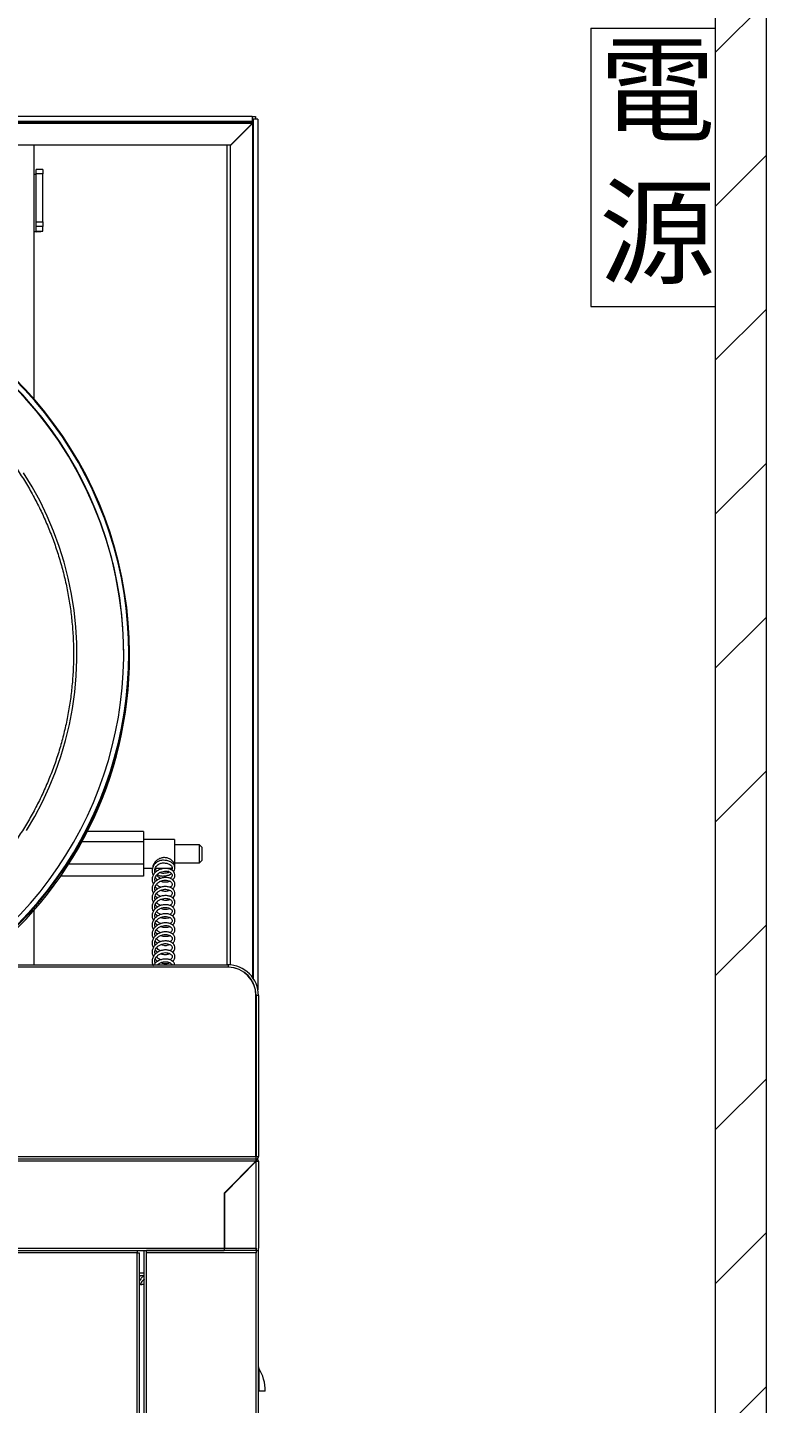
# Model space of a CAD drawing. Header units: millimetres. Extents: x 0 to 5860, y 0 to 4120.
# Drawn here: x 4057 to 4381, y 2038 to 2640 of the extents above; entities that cross this region are included whole.
import ezdxf

# ---------------------------------------------------------------- set-up
doc = ezdxf.new("R2010")
doc.units = ezdxf.units.MM
doc.header["$LTSCALE"] = 0.3
doc.layers.get('0').update_dxf_attribs({"lineweight": 15})
doc.layers.add('D', color=3, linetype='Continuous', lineweight=13)
doc.layers.add('S', color=4, linetype='Continuous', lineweight=15)
doc.styles.get("Standard").update_dxf_attribs({"font": 'KAIU.TTF'})

# ---------------------------------------------------------------- blocks, each defined once
blk = doc.blocks.new('GHSHWT')
at = {"color": 7, "linetype": 'Continuous', "lineweight": 15}
for p, q in [((4155.71, -2398.95), (3710.71, -2398.95)), ((3710.71, -2401.05), (4155.71, -2401.05)), ((4155.71, -2401.65), (3710.71, -2401.65)), ((3710.71, -2401.97), (4155.71, -2401.97)), ((4146.21, -2411.67), (4155.81, -2402.08)), ((4155.71, -2402.08), (4146.22, -2411.56)), ((4155.71, -2402.13), (4146.22, -2411.6)), ((4155.71, -2398.95), (4155.71, -2401.05)), ((4155.71, -2398.97), (4157.11, -2398.97)), ((4155.71, -2399.97), (4157.11, -2399.97)), ((4155.71, -2401.05), (4155.71, -2401.65)), ((4155.71, -2401.97), (4155.71, -2401.65)), ((4155.71, -2401.97), (4155.71, -2402.08)), ((4155.71, -2402.13), (4155.71, -2402.08)), ((4156.11, -2400.25), (4156.11, -2776.11)), ((4157.11, -2398.97), (4157.11, -2399.97)), ((4157.11, -2399.97), (4157.11, -2400.2)), ((4158.21, -2400.25), (4158.21, -2781.14)), ((4146.22, -2411.56), (3720.19, -2411.56)), ((4146.22, -2411.6), (3720.19, -2411.6)), ((4060.21, -2411.6), (4060.21, -2522.58)), ((4146.21, -2770.28), (4146.21, -2411.67)), ((4146.22, -2411.6), (4146.22, -2411.56)), ((4064.21, -2422.17), (4061.21, -2422.17)), ((4061.21, -2424.08), (4061.21, -2422.17)), ((4061.21, -2445.06), (4061.21, -2424.08)), ((4064.21, -2424.08), (4061.21, -2424.08)), ((4064.21, -2422.17), (4064.21, -2424.08)), ((4064.21, -2445.06), (4064.21, -2424.08)), ((4061.21, -2447.15), (4061.21, -2445.06)), ((4061.21, -2445.06), (4064.21, -2445.06)), ((4061.21, -2449.23), (4061.21, -2447.15)), ((4064.21, -2447.15), (4061.21, -2447.15)), ((4061.21, -2449.23), (4064.21, -2449.23)), ((4064.21, -2445.06), (4064.21, -2447.15)), ((4064.21, -2449.23), (4064.21, -2447.15)), ((4102.07, -2635.08), (4102.07, -2634)), ((4108.21, -2711.87), (4083.64, -2711.87)), ((4108.21, -2711.87), (4108.21, -2716.39)), ((4121.71, -2715.43), (4108.21, -2715.43)), ((4121.71, -2715.43), (4121.71, -2726.51)), ((4108.21, -2716.39), (4081.25, -2716.39)), ((4108.21, -2716.39), (4108.21, -2726.2)), ((4132.71, -2717.76), (4121.71, -2717.76)), ((4132.71, -2725.59), (4132.71, -2717.76)), ((4133.71, -2718.76), (4132.71, -2717.76)), ((4133.71, -2718.76), (4133.71, -2724.59)), ((4108.21, -2726.2), (4075.44, -2726.2)), ((4108.21, -2726.2), (4108.21, -2731.48)), ((4121.71, -2725.59), (4132.71, -2725.59)), ((4132.71, -2725.59), (4133.71, -2724.59)), ((4108.21, -2731.48), (4071.93, -2731.48)), ((4108.21, -2727.93), (4112.12, -2727.93)), ((4113.41, -2727.93), (4120.71, -2727.93)), ((4060.21, -2746.51), (4060.21, -2770.22)), ((4113.3, -2748.01), (4114.38, -2748.89)), ((4113.3, -2763.87), (4114.38, -2764.73)), ((4145.37, -2771.23), (3800.76, -2771.23)), ((3801.06, -2770.22), (4144.96, -2770.22)), ((4146.21, -2771.3), (4146.21, -2771.29)), ((4156.11, -2778.07), (4156.11, -2778.28)), ((4157.36, -2854.21), (4157.36, -2783.72)), ((4157.46, -2783.72), (4157.46, -2854.21)), ((4158.46, -2783.72), (4157.46, -2783.72)), ((4158.46, -2783.72), (4158.46, -2854.21)), ((4157.46, -2852.15), (4157.36, -2852.15)), ((3709.47, -2855.22), (4157.45, -2855.22)), ((4157.39, -2856.23), (3709.53, -2856.23)), ((3709.56, -2854.21), (4157.36, -2854.21)), ((3709.56, -2855.22), (4157.28, -2855.22)), ((4157.39, -2856.23), (4143.46, -2870.22)), ((4157.45, -2856.24), (4143.56, -2870.32)), ((4157.36, -2854.22), (4157.45, -2854.22)), ((4157.45, -2856.22), (4157.39, -2856.23)), ((4157.45, -2854.22), (4157.46, -2854.21)), ((4157.45, -2855.22), (4157.45, -2854.22)), ((4157.45, -2856.22), (4157.45, -2855.22)), ((4157.46, -2856.23), (4157.45, -2856.22)), ((4157.45, -2894.21), (4157.45, -2856.24)), ((4157.45, -2856.24), (4157.45, -2856.24)), ((4157.46, -2854.21), (4158.46, -2854.21)), ((4157.46, -2856.23), (4157.46, -2856.24)), ((4158.46, -2856.23), (4157.46, -2856.23)), ((4158.21, -2855.16), (4158.21, -2854.86)), ((4158.46, -2856.23), (4158.46, -2894.21)), ((4143.46, -2870.22), (4143.46, -2894.21)), ((4143.46, -2871.22), (4143.56, -2871.22)), ((4143.56, -2870.32), (4143.56, -2894.21)), ((4145.73, -2867.95), (4145.73, -2868.13)), ((3723.46, -2894.21), (4143.46, -2894.21)), ((3758.46, -2895.22), (4108.46, -2895.22)), ((4105.45, -2896.23), (3761.47, -2896.23)), ((3761.53, -2895.22), (4105.39, -2895.22)), ((4105.45, -3672.71), (4105.45, -2896.23)), ((4106.46, -3672.65), (4106.46, -2896.3)), ((4108.46, -3673.72), (4108.46, -2895.22)), ((4108.46, -2895.22), (4109.47, -2895.22)), ((4157.38, -2895.22), (4109.47, -2895.22)), ((4109.47, -2895.22), (4143.46, -2895.22)), ((4109.47, -2896.23), (4109.47, -2895.22)), ((4109.47, -3672.71), (4109.47, -2896.23)), ((4157.45, -2896.23), (4109.47, -2896.23)), ((4143.46, -2894.21), (4143.46, -2895.22)), ((4143.56, -2894.22), (4143.46, -2894.22)), ((4143.56, -2894.21), (4157.45, -2894.21)), ((4143.56, -2895.22), (4143.56, -2894.21)), ((4157.45, -2895.22), (4157.38, -2895.22)), ((4157.45, -2895.22), (4157.45, -2894.21)), ((4157.45, -2895.22), (4157.45, -2896.23)), ((4157.45, -2895.22), (4158.46, -2895.22)), ((4157.45, -3025.22), (4157.45, -2896.23)), ((4158.46, -2895.22), (4158.46, -2894.21)), ((4158.46, -2896.23), (4158.46, -2895.22)), ((4158.46, -3025.22), (4158.46, -2896.23)), ((4108.46, -2905.22), (4106.46, -2905.22)), ((4106.46, -2906.22), (4108.46, -2906.22)), ((4106.74, -2906.22), (4106.46, -2906.81)), ((4108.45, -2910.22), (4106.46, -2910.22)), ((4108.46, -2909.74), (4108.01, -2910.22)), ((4108.45, -3673.72), (4108.45, -2910.22)), ((4108.46, -2910.22), (4108.45, -2910.22)), ((4158.61, -2946.75), (4158.61, -2956.81)), ((4158.61, -2956.81), (4158.46, -2956.81)), ((4161.46, -2956.81), (4158.61, -2956.81))]:
    blk.add_line(p, q, dxfattribs=at)
at = {"color": 8, "linetype": 'Continuous', "lineweight": 15}
for p, q in [((4155.81, -2402.08), (4155.81, -2775.69)), ((4144.71, -2770.22), (4144.71, -2411.6)), ((4155.81, -2777.52), (4155.81, -2777.7)), ((4157.36, -2852.2), (4157.46, -2852.2)), ((4157.79, -2855.16), (4158.21, -2855.16)), ((4105.39, -2895.23), (4108.46, -2895.23))]:
    blk.add_line(p, q, dxfattribs=at)
at = {"color": 7, "linetype": 'Continuous', "lineweight": 15, "flags": 128}
for points in [[(4056.95, -2711.54), (4060.59, -2705.35), (4063.94, -2698.99), (4066.96, -2692.47), (4069.66, -2685.81), (4072.03, -2679.03), (4074.06, -2672.14), (4075.76, -2665.16), (4077.11, -2658.1), (4078.11, -2650.99), (4078.76, -2643.83), (4079.05, -2636.66), (4079, -2629.47), (4078.59, -2622.3), (4077.83, -2615.16), (4076.72, -2608.06), (4075.26, -2601.03), (4073.46, -2594.07), (4071.32, -2587.21), (4068.85, -2580.47), (4066.05, -2573.85), (4062.92, -2567.38), (4059.48, -2561.08), (4055.74, -2554.94)], [(4118.99, -2729.12), (4118.96, -2729.14), (4118.93, -2729.27), (4118.96, -2729.45), (4119.02, -2729.66), (4119.13, -2729.87), (4119.25, -2730.05)], [(4157.61, -2855.33), (4158, -2855.26), (4158.21, -2855.16)], [(4106.46, -2909.92), (4106.5, -2909.94), (4107.25, -2910.23)]]:
    blk.add_lwpolyline(points, dxfattribs=at)
at = {"color": 7, "linetype": 'Continuous', "lineweight": 15}
for centre, radius, start, end in [((4157.16, -2409.72), 9.54, 83.6783, 96.3217), ((4060.39, -2418.32), 5.99, 268.23976, 277.8335), ((4060.39, -2443.3), 5.99, 268.23976, 277.8335), ((4061.14, -2426.46), 22.97, 267.68058, 277.68061), ((3932.57, -2634.37), 167, 0.08704, 179.91319), ((3932.74, -2633.98), 169.31, 306.42031, 90.05533), ((3932.74, -2633.97), 169.01, 306.27477, 90.05531), ((3932.74, -2633.97), 166.81, 305.23323, 90.0554), ((3932.8, -2635.06), 169.28, 307.01389, 359.99223), ((4144.96, -2783.72), 13.5, 0, 90), ((4144.96, -2783.72), 12.5, 0, 88.67702), ((4144.86, -2783.72), 12.5, 359.99817, 87.66262), ((4159.46, -2946.22), 1, 180, 211.78871), ((4142.46, -2956.76), 19, 359.84078, 31.78871)]:
    blk.add_arc(centre, radius, start, end, dxfattribs=at)
for points, knots in [([(4155.81, -2402.08), (4155.89, -2401.87), (4156.05, -2401.45), (4156.09, -2401.02), (4156.11, -2400.81)], [0, 0, 0, 0, 0.500064, 1, 1, 1, 1]), ([(3882.67, -2770.22), (3881.37, -2769.75), (3877.95, -2768.51), (3872.54, -2766.16), (3866.44, -2763.23), (3860.49, -2760), (3854.69, -2756.51), (3849.07, -2752.74), (3843.62, -2748.72), (3838.38, -2744.45), (3833.33, -2739.94), (3828.5, -2735.2), (3823.9, -2730.24), (3819.54, -2725.07), (3815.42, -2719.7), (3811.56, -2714.14), (3807.96, -2708.42), (3804.63, -2702.53), (3801.58, -2696.49), (3798.81, -2690.31), (3796.34, -2684.02), (3794.17, -2677.61), (3792.29, -2671.11), (3790.72, -2664.53), (3789.46, -2657.89), (3788.52, -2651.19), (3787.88, -2644.46), (3787.56, -2637.7), (3787.56, -2630.94), (3787.87, -2624.18), (3788.5, -2617.45), (3789.44, -2610.75), (3790.7, -2604.11), (3792.26, -2597.52), (3794.13, -2591.02), (3796.3, -2584.62), (3798.77, -2578.32), (3801.52, -2572.14), (3804.57, -2566.1), (3807.89, -2560.21), (3811.49, -2554.48), (3815.34, -2548.92), (3819.46, -2543.55), (3823.82, -2538.37), (3828.42, -2533.41), (3833.24, -2528.66), (3838.28, -2524.15), (3843.53, -2519.87), (3848.96, -2515.85), (3854.59, -2512.08), (3860.38, -2508.58), (3866.33, -2505.35), (3872.42, -2502.4), (3878.65, -2499.74), (3884.99, -2497.37), (3891.43, -2495.3), (3897.97, -2493.54), (3904.58, -2492.08), (3911.25, -2490.93), (3917.97, -2490.09), (3924.72, -2489.56), (3931.48, -2489.35), (3938.25, -2489.46), (3945.01, -2489.88), (3951.74, -2490.62), (3958.43, -2491.67), (3965.06, -2493.03), (3971.62, -2494.7), (3978.1, -2496.67), (3984.47, -2498.94), (3990.74, -2501.51), (3996.87, -2504.37), (4002.87, -2507.5), (4008.72, -2510.92), (4014.39, -2514.6), (4019.89, -2518.55), (4025.2, -2522.74), (4030.31, -2527.18), (4035.2, -2531.86), (4039.88, -2536.75), (4044.31, -2541.86), (4048.51, -2547.17), (4052.45, -2552.67), (4056.13, -2558.34), (4059.54, -2564.19), (4062.68, -2570.18), (4065.53, -2576.32), (4068.09, -2582.58), (4070.35, -2588.95), (4072.32, -2595.42), (4073.98, -2601.98), (4075.34, -2608.6), (4076.38, -2615.29), (4077.11, -2622.01), (4077.52, -2628.76), (4077.62, -2635.52), (4077.41, -2642.28), (4076.87, -2649.03), (4076.03, -2655.74), (4074.87, -2662.4), (4073.4, -2669), (4071.62, -2675.53), (4069.54, -2681.96), (4067.16, -2688.3), (4064.49, -2694.51), (4061.54, -2700.6), (4058.3, -2706.54), (4054.78, -2712.32), (4051, -2717.93), (4046.97, -2723.36), (4042.68, -2728.59), (4038.15, -2733.62), (4033.4, -2738.44), (4028.42, -2743.02), (4023.24, -2747.37), (4017.86, -2751.47), (4012.29, -2755.32), (4006.55, -2758.91), (4000.64, -2762.22), (3994.59, -2765.25), (3988.57, -2767.95), (3984.5, -2769.49), (3982.55, -2770.22)], [0, 0, 0, 0, 0.0051353, 0.0135007, 0.0218661, 0.0302316, 0.038597, 0.0469624, 0.0553278, 0.0636932, 0.0720587, 0.0804241, 0.0887895, 0.097155, 0.1055204, 0.1138859, 0.1222513, 0.1306168, 0.1389823, 0.1473478, 0.1557133, 0.1640788, 0.1724443, 0.1808097, 0.1891752, 0.1975407, 0.2059063, 0.2142718, 0.2226373, 0.2310029, 0.2393684, 0.2477339, 0.2560993, 0.2644649, 0.2728304, 0.2811959, 0.2895614, 0.2979269, 0.3062924, 0.3146579, 0.3230234, 0.3313888, 0.3397543, 0.3481198, 0.3564853, 0.3648506, 0.3732161, 0.3815816, 0.389947, 0.3983124, 0.4066779, 0.4150433, 0.4234087, 0.4317741, 0.4401395, 0.4485049, 0.4568703, 0.4652357, 0.4736011, 0.4819665, 0.4903319, 0.4986973, 0.5070626, 0.515428, 0.5237934, 0.5321588, 0.5405242, 0.5488896, 0.5572549, 0.5656203, 0.5739857, 0.5823512, 0.5907166, 0.5990819, 0.6074474, 0.6158128, 0.6241782, 0.6325436, 0.640909, 0.6492745, 0.6576399, 0.6660054, 0.6743708, 0.6827364, 0.6911018, 0.6994672, 0.7078328, 0.7161982, 0.7245638, 0.7329293, 0.7412947, 0.7496602, 0.7580257, 0.7663913, 0.7747567, 0.7831222, 0.7914877, 0.7998533, 0.8082188, 0.8165843, 0.8249499, 0.8333154, 0.8416808, 0.8500463, 0.8584118, 0.8667774, 0.8751428, 0.8835083, 0.8918738, 0.9002393, 0.9086048, 0.9169702, 0.9253357, 0.9337011, 0.9420666, 0.950432, 0.9587974, 0.9671628, 0.9755283, 0.9838937, 0.9922591, 1, 1, 1, 1]), ([(4121.32, -2729.5), (4121.38, -2729.44), (4121.76, -2729.1), (4122.02, -2728.22), (4121.89, -2727.04), (4121.22, -2725.95), (4120, -2725.12), (4118.38, -2724.6), (4116.85, -2724.46), (4115.65, -2724.57), (4114.65, -2724.95), (4113.58, -2725.58), (4112.63, -2726.66), (4112.02, -2727.95), (4111.91, -2729.36), (4112.09, -2730.45), (4112.44, -2730.95), (4112.5, -2731.04)], [0, 0, 0, 0, 0.015136, 0.089707, 0.164242, 0.239783, 0.320972, 0.411066, 0.508523, 0.554725, 0.593401, 0.66978, 0.7454, 0.821898, 0.901015, 0.982726, 1, 1, 1, 1]), ([(4121.84, -2727.35), (4121.84, -2727.16), (4121.86, -2726.58), (4121.5, -2725.6), (4120.7, -2724.58), (4119.55, -2723.8), (4118.14, -2723.35), (4116.6, -2723.31), (4115.1, -2723.76), (4113.75, -2724.63), (4112.74, -2725.91), (4112.19, -2727), (4112.25, -2727.59), (4112.26, -2727.63)], [0, 0, 0, 0, 0.045806, 0.143839, 0.244642, 0.344237, 0.4412, 0.539225, 0.635371, 0.741437, 0.862379, 0.990557, 1, 1, 1, 1]), ([(4113.31, -2729.96), (4113.24, -2729.67), (4113.09, -2729.06), (4113.26, -2728.12), (4113.72, -2727.19), (4114.49, -2726.4), (4115.35, -2725.92), (4116.14, -2725.69), (4117.11, -2725.64), (4118.36, -2725.78), (4119.64, -2726.24), (4120.46, -2726.92), (4120.76, -2727.61), (4120.8, -2728.25), (4120.54, -2728.62), (4120.43, -2728.76)], [0, 0, 0, 0, 0.072969, 0.152059, 0.232332, 0.316008, 0.396105, 0.436786, 0.486373, 0.596075, 0.699298, 0.788447, 0.867112, 0.94797, 1, 1, 1, 1]), ([(4120.63, -2727.43), (4120.62, -2727.49), (4120.6, -2727.82), (4120.35, -2728.22), (4120.02, -2728.49), (4119.94, -2728.55)], [0, 0, 0, 0, 0.157895, 0.815921, 1, 1, 1, 1]), ([(4120.83, -2733.03), (4120.95, -2732.95), (4121.44, -2732.64), (4121.89, -2731.82), (4122.03, -2730.71), (4121.56, -2729.62), (4120.65, -2728.79), (4119.41, -2728.24), (4117.94, -2728.03), (4116.38, -2728.18), (4114.86, -2728.7), (4113.54, -2729.58), (4112.52, -2730.76), (4111.96, -2732.17), (4111.9, -2733.66), (4112.29, -2734.57), (4112.48, -2735.01)], [0, 0, 0, 0, 0.025278, 0.099882, 0.174807, 0.249535, 0.323842, 0.397823, 0.471654, 0.545678, 0.620137, 0.695355, 0.771556, 0.84872, 0.926342, 1, 1, 1, 1]), ([(4120.84, -2736.98), (4121.04, -2736.83), (4121.57, -2736.43), (4121.99, -2735.51), (4121.96, -2734.36), (4121.37, -2733.34), (4120.36, -2732.58), (4119.04, -2732.11), (4117.54, -2732), (4115.98, -2732.24), (4114.5, -2732.86), (4113.24, -2733.82), (4112.33, -2735.08), (4111.9, -2736.52), (4111.95, -2737.89), (4112.36, -2738.66), (4112.52, -2738.97)], [0, 0, 0, 0, 0.043312, 0.118088, 0.192962, 0.267646, 0.341915, 0.415851, 0.489754, 0.563895, 0.63856, 0.71406, 0.790562, 0.867932, 0.945649, 1, 1, 1, 1]), ([(4113.33, -2737.86), (4113.28, -2737.73), (4113.11, -2737.28), (4113.16, -2736.45), (4113.5, -2735.46), (4114.21, -2734.54), (4115.22, -2733.82), (4116.43, -2733.34), (4117.7, -2733.17), (4118.9, -2733.29), (4119.87, -2733.67), (4120.51, -2734.21), (4120.79, -2734.8), (4120.74, -2735.38), (4120.41, -2735.94), (4119.92, -2736.23), (4119.69, -2736.36)], [0, 0, 0, 0, 0.02832, 0.100573, 0.173253, 0.247028, 0.321932, 0.397714, 0.474101, 0.550765, 0.627537, 0.704474, 0.781549, 0.858751, 0.935984, 1, 1, 1, 1]), ([(4113.32, -2733.85), (4113.26, -2733.66), (4113.09, -2733.13), (4113.21, -2732.24), (4113.64, -2731.25), (4114.44, -2730.38), (4115.5, -2729.71), (4116.74, -2729.31), (4118.01, -2729.21), (4119.16, -2729.4), (4120.06, -2729.83), (4120.62, -2730.39), (4120.81, -2730.99), (4120.68, -2731.55), (4120.31, -2732.08), (4119.84, -2732.31), (4119.66, -2732.4)], [0, 0, 0, 0, 0.042844, 0.115161, 0.188192, 0.262335, 0.337567, 0.41362, 0.490187, 0.566975, 0.643893, 0.720862, 0.798059, 0.875714, 0.952759, 1, 1, 1, 1]), ([(4113.3, -2732.15), (4113.62, -2732.49), (4113.94, -2732.84), (4114.37, -2733.03), (4114.38, -2733.04)], [0, 0, 0, 0, 0.9819029, 1, 1, 1, 1]), ([(4114.07, -2729.31), (4113.93, -2729.17), (4113.54, -2728.81), (4113.35, -2728.33), (4113.38, -2728.01), (4113.38, -2727.97)], [0, 0, 0, 0, 0.344596, 0.92103, 1, 1, 1, 1]), ([(4115.73, -2732.41), (4115.37, -2732.24), (4114.64, -2731.89), (4114.14, -2731.34), (4113.9, -2731.06)], [0, 0, 0, 0, 0.507565, 1, 1, 1, 1]), ([(4114.12, -2730.81), (4114.54, -2730.99), (4115.44, -2731.37), (4117.1, -2731.45), (4118.81, -2731.12), (4120.03, -2730.72), (4120.45, -2730.32), (4120.46, -2730.31)], [0, 0, 0, 0, 0.201776, 0.438428, 0.705265, 0.991214, 1, 1, 1, 1]), ([(4119.46, -2729.6), (4119.44, -2729.62), (4119.1, -2729.87), (4118.08, -2730.16), (4116.67, -2730.3), (4115.59, -2730.2), (4115.2, -2730), (4115.17, -2729.99)], [0, 0, 0, 0, 0.020011, 0.347347, 0.68923, 0.978856, 1, 1, 1, 1]), ([(4115.75, -2733.67), (4115.76, -2733.67), (4116.25, -2733.9), (4117.33, -2734.01), (4118.69, -2734.01), (4119.4, -2733.75), (4119.68, -2733.65)], [0, 0, 0, 0, 0.011664, 0.385262, 0.757458, 1, 1, 1, 1]), ([(4120.88, -2740.94), (4121.13, -2740.72), (4121.7, -2740.22), (4122.04, -2739.17), (4121.85, -2738.04), (4121.14, -2737.09), (4120.04, -2736.39), (4118.67, -2736.01), (4117.14, -2735.98), (4115.58, -2736.33), (4114.14, -2737.04), (4112.97, -2738.08), (4112.16, -2739.4), (4111.89, -2740.87), (4112.02, -2742.11), (4112.41, -2742.74), (4112.53, -2742.93)], [0, 0, 0, 0, 0.061086, 0.135977, 0.210994, 0.285705, 0.359972, 0.433977, 0.508035, 0.582383, 0.657366, 0.733214, 0.810085, 0.887791, 0.965462, 1, 1, 1, 1]), ([(4113.32, -2741.85), (4113.3, -2741.8), (4113.12, -2741.42), (4113.13, -2740.67), (4113.38, -2739.66), (4114.01, -2738.72), (4114.95, -2737.94), (4116.12, -2737.4), (4117.39, -2737.15), (4118.62, -2737.2), (4119.66, -2737.52), (4120.4, -2738.04), (4120.75, -2738.61), (4120.79, -2739.21), (4120.47, -2739.77), (4120.1, -2740.19), (4119.75, -2740.31), (4119.74, -2740.31)], [0, 0, 0, 0, 0.012586, 0.084859, 0.157412, 0.230913, 0.305572, 0.381216, 0.457492, 0.534171, 0.610928, 0.687811, 0.765079, 0.842299, 0.919398, 0.996382, 1, 1, 1, 1]), ([(4113.32, -2736.13), (4113.36, -2736.18), (4113.63, -2736.54), (4114.05, -2736.78), (4114.41, -2736.98)], [0, 0, 0, 0, 0.140627, 1, 1, 1, 1]), ([(4115.75, -2736.36), (4115.48, -2736.24), (4114.82, -2735.95), (4114.18, -2735.45), (4113.95, -2735.08), (4113.91, -2735.02)], [0, 0, 0, 0, 0.3796631, 0.9053953, 1, 1, 1, 1]), ([(4115.8, -2740.33), (4115.6, -2740.26), (4115, -2740.04), (4114.33, -2739.54), (4114.01, -2739.1), (4113.92, -2738.96)], [0, 0, 0, 0, 0.2634876, 0.7749349, 1, 1, 1, 1]), ([(4115.79, -2737.61), (4115.92, -2737.66), (4116.53, -2737.92), (4117.73, -2738), (4118.95, -2737.93), (4119.52, -2737.68), (4119.69, -2737.61)], [0, 0, 0, 0, 0.101914, 0.476901, 0.850794, 1, 1, 1, 1]), ([(4120.83, -2748.88), (4120.96, -2748.79), (4121.46, -2748.47), (4121.91, -2747.63), (4122.03, -2746.52), (4121.54, -2745.44), (4120.62, -2744.61), (4119.36, -2744.08), (4117.89, -2743.88), (4116.33, -2744.04), (4114.82, -2744.58), (4113.5, -2745.47), (4112.5, -2746.66), (4111.95, -2748.07), (4111.9, -2749.55), (4112.3, -2750.44), (4112.48, -2750.87)], [0, 0, 0, 0, 0.027666, 0.102275, 0.177202, 0.251918, 0.326204, 0.400171, 0.474, 0.548028, 0.622505, 0.697744, 0.773978, 0.851165, 0.928778, 1, 1, 1, 1]), ([(4120.86, -2744.93), (4120.9, -2744.91), (4121.32, -2744.67), (4121.79, -2743.95), (4122.06, -2742.84), (4121.72, -2741.74), (4120.89, -2740.84), (4119.71, -2740.22), (4118.28, -2739.93), (4116.73, -2740), (4115.19, -2740.44), (4113.81, -2741.24), (4112.72, -2742.36), (4112.03, -2743.74), (4111.9, -2745.21), (4112.1, -2746.32), (4112.45, -2746.82), (4112.5, -2746.89)], [0, 0, 0, 0, 0.008147, 0.082647, 0.157518, 0.232394, 0.306853, 0.380879, 0.45477, 0.52873, 0.60311, 0.678143, 0.754138, 0.831156, 0.908769, 0.986214, 1, 1, 1, 1]), ([(4113.32, -2749.71), (4113.26, -2749.51), (4113.09, -2748.97), (4113.22, -2748.08), (4113.65, -2747.09), (4114.45, -2746.22), (4115.52, -2745.55), (4116.76, -2745.16), (4118.03, -2745.06), (4119.18, -2745.26), (4120.08, -2745.69), (4120.62, -2746.26), (4120.81, -2746.85), (4120.68, -2747.41), (4120.3, -2747.94), (4119.83, -2748.17), (4119.66, -2748.25)], [0, 0, 0, 0, 0.044592, 0.116876, 0.189886, 0.264011, 0.339215, 0.41524, 0.491769, 0.568524, 0.645392, 0.722307, 0.799514, 0.877116, 0.954082, 1, 1, 1, 1]), ([(4113.31, -2745.81), (4113.24, -2745.5), (4113.09, -2744.86), (4113.29, -2743.87), (4113.82, -2742.9), (4114.69, -2742.07), (4115.82, -2741.47), (4117.08, -2741.14), (4118.33, -2741.12), (4119.43, -2741.38), (4120.25, -2741.86), (4120.7, -2742.45), (4120.81, -2743.01), (4120.59, -2743.6), (4120.19, -2744.07), (4119.77, -2744.24), (4119.67, -2744.28)], [0, 0, 0, 0, 0.066374, 0.138548, 0.211551, 0.285703, 0.360876, 0.436803, 0.513135, 0.589687, 0.666241, 0.743006, 0.82036, 0.89723, 0.97389, 1, 1, 1, 1]), ([(4113.32, -2744.02), (4113.54, -2744.28), (4113.86, -2744.64), (4114.31, -2744.86), (4114.43, -2744.92)], [0, 0, 0, 0, 0.714956, 1, 1, 1, 1]), ([(4113.33, -2740.07), (4113.46, -2740.22), (4113.76, -2740.59), (4114.2, -2740.82), (4114.45, -2740.95)], [0, 0, 0, 0, 0.427495, 1, 1, 1, 1]), ([(4115.79, -2744.3), (4115.69, -2744.27), (4115.18, -2744.11), (4114.48, -2743.63), (4114.07, -2743.12), (4113.9, -2742.91)], [0, 0, 0, 0, 0.132708, 0.642726, 1, 1, 1, 1]), ([(4115.76, -2741.56), (4116.03, -2741.65), (4116.8, -2741.92), (4118.11, -2741.95), (4119.19, -2741.84), (4119.64, -2741.62), (4119.69, -2741.6)], [0, 0, 0, 0, 0.204005, 0.577871, 0.951135, 1, 1, 1, 1]), ([(4115.76, -2745.53), (4116.16, -2745.65), (4117.07, -2745.92), (4118.46, -2745.92), (4119.3, -2745.67), (4119.69, -2745.56)], [0, 0, 0, 0, 0.300913, 0.67497, 1, 1, 1, 1]), ([(4120.84, -2752.83), (4121.05, -2752.67), (4121.59, -2752.26), (4121.99, -2751.33), (4121.95, -2750.18), (4121.34, -2749.17), (4120.32, -2748.41), (4119, -2747.96), (4117.49, -2747.85), (4115.93, -2748.11), (4114.45, -2748.74), (4113.2, -2749.71), (4112.31, -2750.97), (4111.9, -2752.42), (4111.96, -2753.78), (4112.36, -2754.53), (4112.52, -2754.83)], [0, 0, 0, 0, 0.0455023, 0.1203142, 0.1952097, 0.2698953, 0.3441641, 0.4181147, 0.4920349, 0.5662111, 0.6409138, 0.716464, 0.7930204, 0.8704282, 0.9481581, 1, 1, 1, 1]), ([(4113.33, -2753.72), (4113.28, -2753.58), (4113.1, -2753.12), (4113.16, -2752.29), (4113.51, -2751.29), (4114.23, -2750.38), (4115.24, -2749.66), (4116.45, -2749.19), (4117.72, -2749.02), (4118.91, -2749.15), (4119.89, -2749.53), (4120.52, -2750.07), (4120.79, -2750.67), (4120.73, -2751.24), (4120.41, -2751.8), (4119.92, -2752.08), (4119.7, -2752.21)], [0, 0, 0, 0, 0.029798, 0.102052, 0.17476, 0.248562, 0.323494, 0.399298, 0.475707, 0.552377, 0.629171, 0.706115, 0.783164, 0.860452, 0.937676, 1, 1, 1, 1]), ([(4115.73, -2748.26), (4115.35, -2748.09), (4114.63, -2747.74), (4114.14, -2747.18), (4113.9, -2746.91)], [0, 0, 0, 0, 0.514583, 1, 1, 1, 1]), ([(4115.76, -2752.21), (4115.47, -2752.09), (4114.81, -2751.8), (4114.17, -2751.3), (4113.94, -2750.93), (4113.91, -2750.88)], [0, 0, 0, 0, 0.390404, 0.914911, 1, 1, 1, 1]), ([(4115.75, -2749.52), (4115.78, -2749.53), (4116.29, -2749.76), (4117.38, -2749.87), (4118.72, -2749.86), (4119.41, -2749.6), (4119.68, -2749.5)], [0, 0, 0, 0, 0.022923, 0.397273, 0.770274, 1, 1, 1, 1]), ([(4120.88, -2756.8), (4121.14, -2756.57), (4121.71, -2756.06), (4122.04, -2754.99), (4121.84, -2753.86), (4121.11, -2752.91), (4120, -2752.23), (4118.62, -2751.86), (4117.08, -2751.84), (4115.53, -2752.2), (4114.1, -2752.92), (4112.93, -2753.98), (4112.14, -2755.3), (4111.89, -2756.77), (4112.03, -2757.99), (4112.42, -2758.61), (4112.53, -2758.78)], [0, 0, 0, 0, 0.064035, 0.138908, 0.213877, 0.288538, 0.362762, 0.43673, 0.510762, 0.585091, 0.660067, 0.735914, 0.812781, 0.890468, 0.968095, 1, 1, 1, 1]), ([(4120.85, -2760.78), (4120.91, -2760.75), (4121.33, -2760.5), (4121.8, -2759.77), (4122.05, -2758.66), (4121.7, -2757.56), (4120.86, -2756.67), (4119.67, -2756.06), (4118.23, -2755.78), (4116.68, -2755.86), (4115.15, -2756.32), (4113.77, -2757.13), (4112.69, -2758.26), (4112.02, -2759.64), (4111.91, -2761.12), (4112.11, -2762.21), (4112.45, -2762.68), (4112.49, -2762.74)], [0, 0, 0, 0, 0.010731, 0.085249, 0.160119, 0.234988, 0.30944, 0.383457, 0.457347, 0.531317, 0.605716, 0.680779, 0.756809, 0.833857, 0.911489, 0.988906, 1, 1, 1, 1]), ([(4113.32, -2757.7), (4113.3, -2757.64), (4113.12, -2757.26), (4113.13, -2756.5), (4113.39, -2755.49), (4114.02, -2754.56), (4114.97, -2753.78), (4116.14, -2753.24), (4117.41, -2753), (4118.64, -2753.06), (4119.68, -2753.38), (4120.41, -2753.9), (4120.75, -2754.47), (4120.79, -2755.07), (4120.46, -2755.64), (4120.09, -2756.05), (4119.75, -2756.17), (4119.73, -2756.17)], [0, 0, 0, 0, 0.013696, 0.085946, 0.158471, 0.231964, 0.306603, 0.382232, 0.45848, 0.535129, 0.61185, 0.688715, 0.765947, 0.843082, 0.920195, 0.99714, 1, 1, 1, 1]), ([(4113.3, -2761.66), (4113.23, -2761.35), (4113.09, -2760.7), (4113.29, -2759.7), (4113.84, -2758.74), (4114.71, -2757.91), (4115.84, -2757.31), (4117.1, -2756.99), (4118.35, -2756.98), (4119.44, -2757.24), (4120.26, -2757.72), (4120.71, -2758.31), (4120.81, -2758.87), (4120.58, -2759.47), (4120.18, -2759.93), (4119.77, -2760.1), (4119.67, -2760.14)], [0, 0, 0, 0, 0.067412, 0.139592, 0.212604, 0.286766, 0.361952, 0.437878, 0.514212, 0.590754, 0.667294, 0.744086, 0.821417, 0.898236, 0.974911, 1, 1, 1, 1]), ([(4113.32, -2751.98), (4113.37, -2752.05), (4113.65, -2752.41), (4114.07, -2752.64), (4114.42, -2752.84)], [0, 0, 0, 0, 0.180106, 1, 1, 1, 1]), ([(4113.34, -2755.92), (4113.47, -2756.09), (4113.77, -2756.45), (4114.21, -2756.68), (4114.45, -2756.8)], [0, 0, 0, 0, 0.462929, 1, 1, 1, 1]), ([(4115.81, -2756.19), (4115.6, -2756.11), (4114.99, -2755.88), (4114.32, -2755.39), (4114.01, -2754.95), (4113.92, -2754.81)], [0, 0, 0, 0, 0.273009, 0.784313, 1, 1, 1, 1]), ([(4115.77, -2757.41), (4116.05, -2757.51), (4116.84, -2757.78), (4118.16, -2757.8), (4119.23, -2757.69), (4119.66, -2757.47), (4119.69, -2757.45)], [0, 0, 0, 0, 0.215701, 0.589465, 0.962666, 1, 1, 1, 1]), ([(4115.79, -2753.46), (4115.94, -2753.52), (4116.57, -2753.78), (4117.78, -2753.85), (4118.98, -2753.78), (4119.54, -2753.53), (4119.69, -2753.46)], [0, 0, 0, 0, 0.113375, 0.488336, 0.862255, 1, 1, 1, 1]), ([(4120.83, -2764.73), (4120.97, -2764.64), (4121.48, -2764.3), (4121.92, -2763.45), (4122.02, -2762.34), (4121.52, -2761.27), (4120.58, -2760.44), (4119.31, -2759.92), (4117.84, -2759.73), (4116.28, -2759.91), (4114.77, -2760.46), (4113.46, -2761.36), (4112.47, -2762.56), (4111.95, -2763.97), (4111.91, -2765.43), (4112.31, -2766.31), (4112.49, -2766.72)], [0, 0, 0, 0, 0.030032, 0.104644, 0.179575, 0.254284, 0.328555, 0.402507, 0.476338, 0.550372, 0.624871, 0.700137, 0.7764, 0.853617, 0.93122, 1, 1, 1, 1]), ([(4120.85, -2768.68), (4121.06, -2768.51), (4121.61, -2768.09), (4122, -2767.14), (4121.94, -2766), (4121.31, -2764.99), (4120.28, -2764.25), (4118.95, -2763.8), (4117.44, -2763.71), (4115.88, -2763.98), (4114.41, -2764.62), (4113.16, -2765.6), (4112.29, -2766.87), (4111.89, -2768.32), (4111.97, -2769.66), (4112.37, -2770.39), (4112.53, -2770.68)], [0, 0, 0, 0, 0.047663, 0.122514, 0.197433, 0.272125, 0.346399, 0.420368, 0.494311, 0.568522, 0.643268, 0.718872, 0.795486, 0.872932, 0.95068, 1, 1, 1, 1]), ([(4113.32, -2765.57), (4113.26, -2765.36), (4113.09, -2764.81), (4113.22, -2763.91), (4113.66, -2762.93), (4114.47, -2762.06), (4115.54, -2761.4), (4116.78, -2761.01), (4118.05, -2760.92), (4119.2, -2761.12), (4120.09, -2761.55), (4120.63, -2762.12), (4120.81, -2762.71), (4120.67, -2763.27), (4120.29, -2763.8), (4119.83, -2764.02), (4119.66, -2764.1)], [0, 0, 0, 0, 0.046328, 0.118581, 0.191579, 0.265685, 0.340865, 0.416872, 0.493367, 0.570094, 0.646915, 0.723784, 0.801019, 0.87855, 0.95545, 1, 1, 1, 1]), ([(4113.32, -2759.88), (4113.56, -2760.15), (4113.87, -2760.51), (4114.32, -2760.72), (4114.43, -2760.77)], [0, 0, 0, 0, 0.751756, 1, 1, 1, 1]), ([(4115.79, -2760.15), (4115.68, -2760.12), (4115.17, -2759.95), (4114.47, -2759.47), (4114.06, -2758.97), (4113.9, -2758.76)], [0, 0, 0, 0, 0.140766, 0.650308, 1, 1, 1, 1]), ([(4115.72, -2764.11), (4115.34, -2763.93), (4114.62, -2763.59), (4114.13, -2763.03), (4113.9, -2762.76)], [0, 0, 0, 0, 0.521516, 1, 1, 1, 1]), ([(4115.75, -2761.39), (4116.17, -2761.51), (4117.1, -2761.78), (4118.5, -2761.77), (4119.31, -2761.52), (4119.68, -2761.41)], [0, 0, 0, 0, 0.315302, 0.688918, 1, 1, 1, 1]), ([(4121.84, -2770.22), (4121.81, -2770.05), (4121.74, -2769.5), (4121.06, -2768.74), (4119.97, -2768.06), (4118.57, -2767.71), (4117.03, -2767.7), (4115.48, -2768.07), (4114.08, -2768.82), (4113.14, -2769.57), (4112.85, -2770.12), (4112.79, -2770.22)], [0, 0, 0, 0, 0.061363, 0.190919, 0.319734, 0.448109, 0.576617, 0.705656, 0.835835, 0.967538, 1, 1, 1, 1]), ([(4113.33, -2769.57), (4113.28, -2769.43), (4113.1, -2768.96), (4113.17, -2768.12), (4113.52, -2767.13), (4114.24, -2766.22), (4115.26, -2765.5), (4116.47, -2765.04), (4117.74, -2764.88), (4118.93, -2765.01), (4119.9, -2765.4), (4120.53, -2765.94), (4120.8, -2766.53), (4120.73, -2767.1), (4120.4, -2767.66), (4119.91, -2767.94), (4119.7, -2768.06)], [0, 0, 0, 0, 0.031243, 0.103509, 0.176249, 0.250082, 0.325049, 0.400876, 0.477312, 0.553996, 0.63082, 0.707773, 0.784808, 0.862192, 0.939399, 1, 1, 1, 1]), ([(4113.33, -2767.83), (4113.39, -2767.91), (4113.66, -2768.27), (4114.09, -2768.51), (4114.43, -2768.69)], [0, 0, 0, 0, 0.2186975, 1, 1, 1, 1]), ([(4115.76, -2768.07), (4115.47, -2767.94), (4114.8, -2767.64), (4114.16, -2767.14), (4113.94, -2766.78), (4113.91, -2766.73)], [0, 0, 0, 0, 0.400884, 0.924314, 1, 1, 1, 1]), ([(4114.33, -2770.22), (4114.55, -2770.03), (4115.07, -2769.56), (4116.17, -2769.09), (4117.43, -2768.85), (4118.66, -2768.91), (4119.68, -2769.24), (4120.39, -2769.73), (4120.56, -2770.07), (4120.63, -2770.22)], [0, 0, 0, 0, 0.109965, 0.261741, 0.414772, 0.568583, 0.722537, 0.87681, 1, 1, 1, 1]), ([(4115.76, -2765.37), (4115.8, -2765.39), (4116.32, -2765.62), (4117.43, -2765.72), (4118.75, -2765.71), (4119.43, -2765.45), (4119.67, -2765.35)], [0, 0, 0, 0, 0.034295, 0.409307, 0.783021, 1, 1, 1, 1]), ([(4115.79, -2769.31), (4115.96, -2769.38), (4116.61, -2769.64), (4117.83, -2769.7), (4119.01, -2769.62), (4119.56, -2769.38), (4119.69, -2769.31)], [0, 0, 0, 0, 0.124921, 0.499806, 0.873665, 1, 1, 1, 1]), ([(4144.96, -2770.22), (4144.99, -2770.24), (4145.06, -2770.27), (4145.16, -2770.5), (4145.27, -2770.84), (4145.33, -2771.1), (4145.37, -2771.23)], [0, 0, 0, 0, 0.249984, 0.499969, 0.749975, 1, 1, 1, 1]), ([(4157.36, -2854.21), (4157.35, -2854.35), (4157.34, -2854.61), (4157.32, -2854.95), (4157.3, -2855.18), (4157.28, -2855.21), (4157.28, -2855.22)], [0, 0, 0, 0, 0.249993, 0.500043, 0.750007, 1, 1, 1, 1]), ([(4157.45, -2855.22), (4157.44, -2855.24), (4157.43, -2855.27), (4157.42, -2855.5), (4157.4, -2855.84), (4157.39, -2856.1), (4157.39, -2856.23)], [0, 0, 0, 0, 0.24999, 0.499955, 0.749971, 1, 1, 1, 1]), ([(4157.45, -2855.22), (4157.58, -2855.21), (4157.84, -2855.18), (4158.18, -2854.95), (4158.41, -2854.61), (4158.44, -2854.35), (4158.46, -2854.21)], [0, 0, 0, 0, 0.250017, 0.499998, 0.750031, 1, 1, 1, 1]), ([(4158.46, -2856.23), (4158.44, -2856.1), (4158.41, -2855.84), (4158.18, -2855.5), (4157.84, -2855.27), (4157.58, -2855.24), (4157.45, -2855.22)], [0, 0, 0, 0, 0.250007, 0.500007, 0.749986, 1, 1, 1, 1]), ([(4157.45, -2856.24), (4157.58, -2856.24), (4157.84, -2856.24), (4158.18, -2856.24), (4158.41, -2856.24), (4158.44, -2856.24), (4158.46, -2856.23)], [0, 0, 0, 0, 0.250006, 0.500001, 0.749964, 1, 1, 1, 1]), ([(4105.39, -2895.22), (4105.39, -2895.24), (4105.4, -2895.27), (4105.42, -2895.5), (4105.43, -2895.84), (4105.44, -2896.1), (4105.45, -2896.23)], [0, 0, 0, 0, 0.24998, 0.499962, 0.749976, 1, 1, 1, 1]), ([(4105.45, -2896.23), (4105.58, -2896.24), (4105.84, -2896.25), (4106.18, -2896.27), (4106.41, -2896.28), (4106.44, -2896.29), (4106.46, -2896.3)], [0, 0, 0, 0, 0.250027, 0.500045, 0.750008, 1, 1, 1, 1]), ([(4157.45, -2894.21), (4157.44, -2894.35), (4157.43, -2894.61), (4157.41, -2894.95), (4157.39, -2895.18), (4157.38, -2895.21), (4157.38, -2895.22)], [0, 0, 0, 0, 0.249976, 0.499979, 0.749949, 1, 1, 1, 1]), ([(4157.38, -2895.22), (4157.38, -2895.24), (4157.39, -2895.27), (4157.41, -2895.5), (4157.43, -2895.84), (4157.44, -2896.1), (4157.45, -2896.23)], [0, 0, 0, 0, 0.249981, 0.499962, 0.749976, 1, 1, 1, 1]), ([(4108.26, -2906.22), (4107.86, -2906.62), (4107.12, -2907.36), (4106.67, -2908.25), (4106.46, -2908.67)], [0, 0, 0, 0, 0.533238, 1, 1, 1, 1]), ([(4108.46, -2907.87), (4108.43, -2907.89), (4107.91, -2908.29), (4107.31, -2909.03), (4106.88, -2909.78), (4106.73, -2910.04)], [0, 0, 0, 0, 0.032144, 0.672342, 1, 1, 1, 1])]:
    blk.add_open_spline(points, degree=3, knots=knots, dxfattribs=at)

msp = doc.modelspace()

# ---------------------------------------------------------------- hatches: boundary and pattern name
at = {"layer": 'D'}
h = msp.add_hatch(dxfattribs=at)
h.set_pattern_fill('ANSI31', color=2, scale=15, style=0)
h.set_pattern_definition([(45, (0, 4265), (-33.67596, 33.67596), [])])
h.paths.add_polyline_path([(3708.458, 2822.992), (3708.458, 2800.772), (4358.454, 2800.772), (4358.454, 1249.775), (3708.458, 1249.775), (3708.458, 1227.553), (4380.676, 1227.553), (4380.676, 2822.992)])

# ---------------------------------------------------------------- linework, layer by layer
for p, q in [((4303.921, 2639.613), (4358.454, 2639.613)), ((4303.921, 2639.613), (4303.921, 2517.805)), ((4303.921, 2517.805), (4358.454, 2517.805))]:
    msp.add_line(p, q)
at = {"layer": 'S', "linetype": 'Continuous'}
for p, q in [((4380.676, 1227.553), (4380.676, 2822.992)), ((4358.454, 1249.775), (4358.454, 2800.772))]:
    msp.add_line(p, q, dxfattribs=at)

# ---------------------------------------------------------------- block references
at = {"layer": 'D', "color": 2}
msp.add_blockref('GHSHWT', (0, 5000), dxfattribs=at)

# ---------------------------------------------------------------- texts
at = {"layer": 'D', "color": 11, "insert": (4307.481, 2631.306), "char_height": 37.333, "attachment_point": 1}
msp.add_mtext('電\\P源', dxfattribs=at)

doc.saveas('drawing.dxf')
